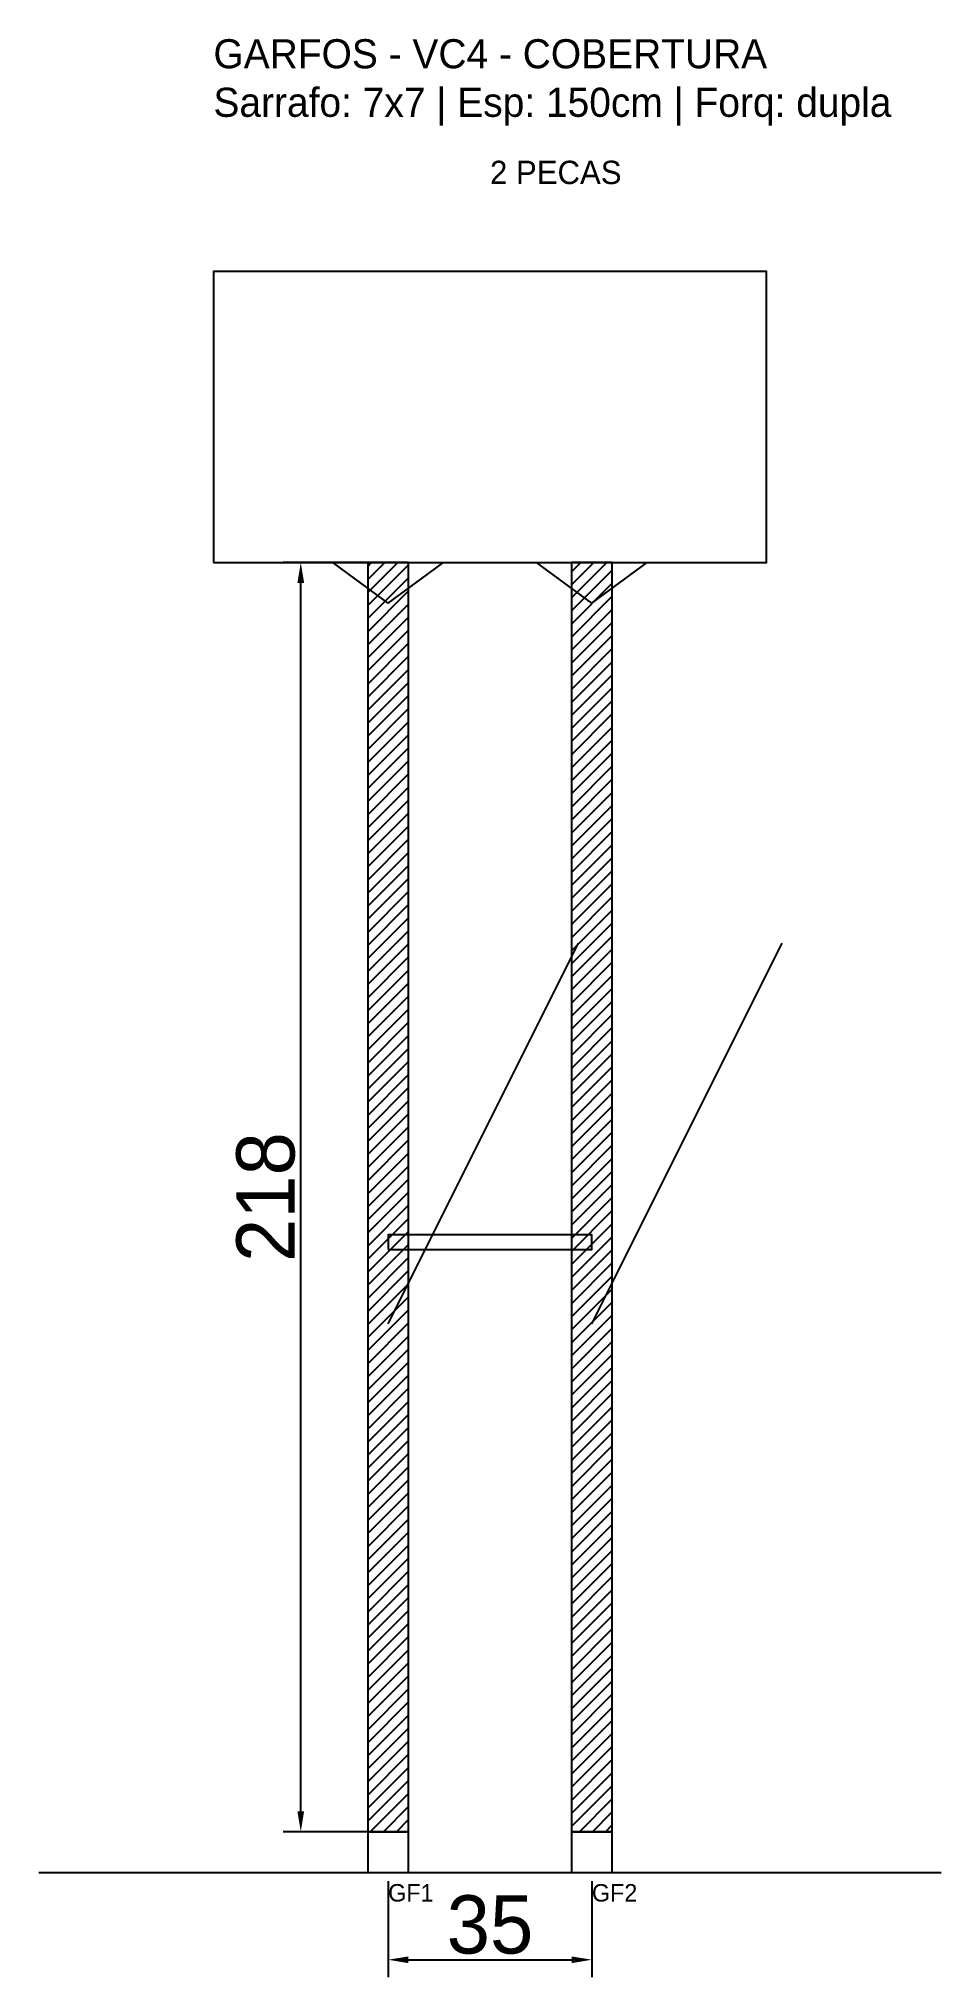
# Model space of a CAD drawing. Header units: metres. Extents: x -30 to 125, y -25 to 308.
import ezdxf

# ---------------------------------------------------------------- set-up
doc = ezdxf.new("R2010")
doc.units = ezdxf.units.M
for name, color, linetype in [('BARRA_ANCORAGEM', 1, 'Continuous'), ('COTA', 241, 'Continuous'), ('GARFOS OK', 3, 'Continuous'), ('NOME DA VIGA', 6, 'Continuous'), ('SARR_7x7', 40, 'Continuous'), ('TIRAS REESCORAMENTO', 252, 'Continuous'), ('VIGAS', 3, 'Continuous')]:
    doc.layers.add(name, color=color, linetype=linetype)
doc.dimstyles.new('EZ DXF', dxfattribs={"dimtxt": 10, "dimasz": 3.5, "dimexe": 3, "dimexo": 1.5, "dimgap": 1, "dimtad": 1, "dimdec": 1, "dimdsep": 46, "dimcen": 2.5, "dimazin": 3, "dimtfac": 1, "dimtmove": 0, "dimatfit": 3})

msp = doc.modelspace()

# ---------------------------------------------------------------- hatches: boundary and pattern name
at = {"layer": 'COTA'}
h = msp.add_hatch(dxfattribs=at)
h.set_pattern_fill('ANSI31', scale=0.5)
h.paths.add_polyline_path([(26.5, 0), (33.5, 0), (33.5, 218), (26.5, 218)])
h = msp.add_hatch(dxfattribs=at)
h.set_pattern_fill('ANSI31', scale=0.5)
h.paths.add_polyline_path([(61.5, 0), (68.5, 0), (68.5, 218), (61.5, 218)])

# ---------------------------------------------------------------- linework, layer by layer
at = {"layer": 'BARRA_ANCORAGEM'}
for p, q in [((30, 87.2), (62.7, 152.6)), ((65, 87.2), (97.7, 152.6))]:
    msp.add_line(p, q, dxfattribs=at)
at = {"layer": 'GARFOS OK'}
for p, q in [((30, 211), (20.5, 218)), ((20.5, 218), (39.5, 218)), ((30, 211), (39.5, 218)), ((65, 211), (55.5, 218)), ((55.5, 218), (74.5, 218)), ((65, 211), (74.5, 218))]:
    msp.add_line(p, q, dxfattribs=at)
at = {"layer": 'GARFOS OK', "linetype": 'CONTINUOUS'}
msp.add_line((-30, -7), (125, -7), dxfattribs=at)
at = {"layer": 'GARFOS OK'}
for points in [[(26.5, 0), (33.5, 0), (33.5, 218), (26.5, 218), (26.5, 0)], [(61.5, 0), (68.5, 0), (68.5, 218), (61.5, 218), (61.5, 0)]]:
    msp.add_lwpolyline(points, dxfattribs=at)
at = {"layer": 'SARR_7x7'}
for points in [[(26.5, -7), (33.5, -7), (33.5, 0), (26.5, 0), (26.5, -7)], [(61.5, -7), (68.5, -7), (68.5, 0), (61.5, 0), (61.5, -7)]]:
    msp.add_lwpolyline(points, dxfattribs=at)
at = {"layer": 'TIRAS REESCORAMENTO'}
msp.add_lwpolyline([(30, 100), (65, 100), (65, 102.5), (30, 102.5), (30, 100)], dxfattribs=at)
at = {"layer": 'VIGAS'}
msp.add_lwpolyline([(0, 218), (95, 218), (95, 268), (0, 268), (0, 218)], dxfattribs=at)

# ---------------------------------------------------------------- texts
at = {"layer": 'NOME DA VIGA'}
for s, height, p in [('2 PECAS', 4, (47.5, 283)), ('GF1', 3, (30, -12)), ('GF2', 3, (65, -12))]:
    msp.add_text(s, height=height, dxfattribs=at).set_placement(p)
at = {"layer": 'NOME DA VIGA', "insert": (0, 293), "char_height": 5, "attachment_point": 7}
msp.add_mtext('GARFOS - VC4 - COBERTURA\\PSarrafo: 7x7 | Esp: 150cm | Forq: dupla', dxfattribs=at)

# ---------------------------------------------------------------- dimensions: what is measured, and where the dimension line sits
at = {"layer": 'COTA'}
msp.add_linear_dim(base=(15, 0), p1=(30, 0), p2=(30, 218), angle=90, dimstyle='EZ DXF', dxfattribs=at).render()
msp.add_linear_dim(base=(30, -22), p1=(30, -7), p2=(65, -7), dimstyle='EZ DXF', dxfattribs=at).render()

doc.saveas('drawing.dxf')
